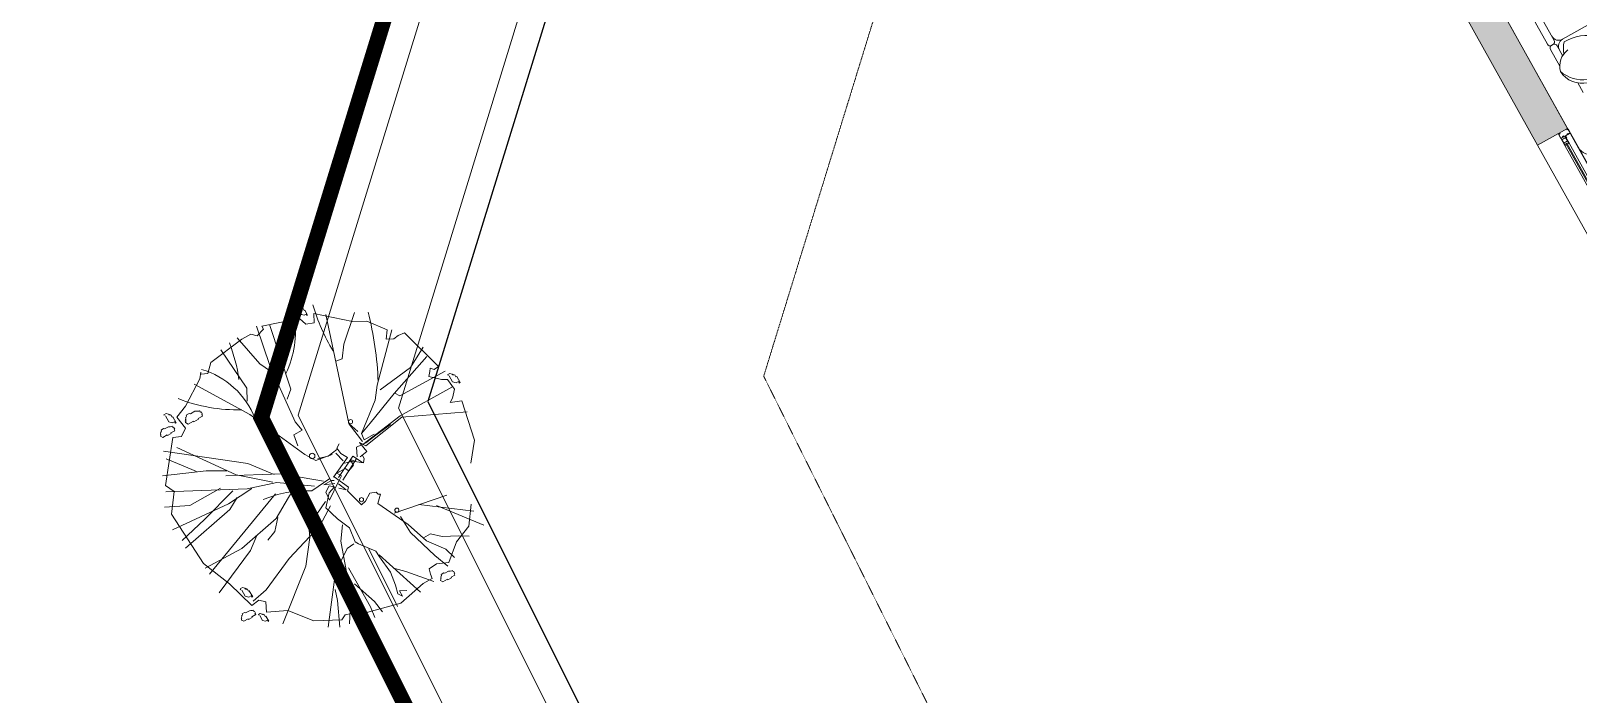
# Model space of a CAD drawing. Header units: millimetres. Extents: x 403824132 to 733479728, y 1974822364 to 2151530530.
# Drawn here: x 568763226 to 568773179, y 2063143853 to 2063148116 of the extents above; entities that cross this region are included whole.
import ezdxf

# ---------------------------------------------------------------- set-up
doc = ezdxf.new("R2010")
doc.units = ezdxf.units.MM
doc.linetypes.add('CENTER', pattern=[3, 1.5, -0.5, 0.5, -0.5])
doc.linetypes.add('HIDDEN', pattern=[0.75, 0.5, -0.25])
for name, color, linetype, lineweight in [('A-HATCH', 251, 'Continuous', 5), ('A-TUONG', 255, 'Continuous', 35), ('boDnv', 54, 'Continuous', 25), ('E- RANH GIOI', 1, 'CENTER', 13), ('E- Tuong', 4, 'Continuous', 13), ('E-NoiThat', 32, 'Continuous', 9), ('i_Cay', 114, 'Continuous', 13), ('LD-CUA', 146, 'Continuous', 13), ('LD-THAY', 9, 'Continuous', 13)]:
    doc.layers.add(name, color=color, linetype=linetype, lineweight=lineweight)
for name, color, linetype in [('datOBt', 42, 'Continuous'), ('LogDg', 7, 'Continuous'), ('loKBT', 42, 'Continuous'), ('ViaHeS', 32, 'Continuous')]:
    doc.layers.add(name, color=color, linetype=linetype)
doc.styles.add('rms', font='romans.shx', dxfattribs={"width": 0.7, "bigfont": 'vns.shx'})
doc.linetypes.add('ADL', pattern='A,0.125,-0.15,["++",rms,S=0.5,R=0,X=0,Y=-0.2245],-1.35,1.125', length=2.75)

# ---------------------------------------------------------------- blocks, each defined once
blk = doc.blocks.new('BT-01')
at = {"layer": 'E- RANH GIOI', "ltscale": 0.05, "const_width": 100}
blk.add_lwpolyline([(7814691, 974896.8), (7819916.6, 979886.7), (7998786.3, 979804), (8003755.9, 974804.4), (8003588.7, 944819.6), (7998563.4, 939824.6), (7818090, 939908), (7813320.7, 944902.5), (7814691, 974896.8)], dxfattribs=at)
at = {"layer": 'E- RANH GIOI', "color": 5, "ltscale": 0.05, "true_color": 0x0000fa}
blk.add_lwpolyline([(7817633, 973558), (7821118.3, 976886.1), (7997537.8, 976804.6), (8000749, 973574), (8000595.6, 946074.5), (7997326.6, 942825.2), (7819373.9, 942907.4), (7816376.1, 946046.8)], close=True, dxfattribs=at)
at = {"layer": 'loKBT'}
blk.add_lwpolyline([(7833505.2, 959890.6), (7833514.5, 979880.4), (7819916.6, 979886.7), (7814691, 974896.8), (7814005.9, 959899.6)], close=True, dxfattribs=at)
blk = doc.blocks.new('mb-cay34')
for p, q in [((148.1, 528.3), (174.7, 874.2)), ((-456.3, 782.7), (-468.4, 774.6)), ((-456.3, 782.7), (-452.2, 778.7)), ((-140.5, 547.3), (-262.1, 817.2)), ((-246.9, 741.1), (-76, 813.4)), ((68.4, 269.9), (-144.3, 813.4)), ((-106.4, 585.3), (-102.6, 817.2)), ((-76, 813.4), (254.5, 836.2)), ((117.7, 535.9), (49.4, 859)), ((136.7, 687.9), (95, 855.2)), ((170.9, 395.3), (379.8, 802)), ((246.9, 722.1), (307.7, 851.4)), ((254.5, 836.2), (357, 760.1)), ((357, 760.1), (410.2, 786.7)), ((410.2, 786.7), (626.7, 619.5)), ((-472.5, 721.9), (-472.5, 746.2)), ((-472.5, 746.2), (-468.4, 746.2)), ((-468.4, 721.9), (-472.5, 721.9)), ((-468.4, 746.2), (-468.4, 774.6)), ((-468.4, 697.5), (-468.4, 721.9)), ((-460.3, 697.5), (-468.4, 697.5)), ((-460.3, 693.5), (-460.3, 697.5)), ((-452.2, 778.7), (-448.2, 778.7)), ((-448.2, 778.7), (-448.2, 774.6)), ((-448.2, 774.6), (-444.1, 774.6)), ((-448.2, 697.5), (-448.2, 693.5)), ((-440, 697.5), (-448.2, 697.5)), ((-444.1, 774.6), (-440, 770.6)), ((-440, 770.6), (-436, 770.6)), ((-436, 709.7), (-440, 701.6)), ((-440, 701.6), (-440, 697.5)), ((-436, 770.6), (-436, 766.5)), ((-436, 766.5), (-431.9, 762.5)), ((-431.9, 717.8), (-436, 709.7)), ((-431.9, 762.5), (-427.9, 762.5)), ((-427.9, 746.2), (-431.9, 742.2)), ((-431.9, 742.2), (-431.9, 717.8)), ((-427.9, 762.5), (-427.9, 746.2)), ((-414, 691.7), (-246.9, 741.1)), ((-349.1, 697.8), (-363.7, 683.2)), ((-310.2, 697.8), (-349.1, 697.8)), ((-305.3, 702.7), (-300.4, 702.7)), ((-300.4, 702.7), (-300.4, 688.1)), ((246.9, 524.5), (246.9, 722.1)), ((292.5, 323.1), (584.9, 703.1)), ((372.2, 547.3), (467.2, 775.3)), ((459.6, 646.1), (539.4, 710.7)), ((-536.1, 655.6), (-536.1, 651.5)), ((-528, 655.6), (-536.1, 655.6)), ((-503.7, 651.5), (-536.1, 651.5)), ((-535.6, 528.3), (-486.2, 638.5)), ((-515.8, 680), (-528, 667.8)), ((-528, 667.8), (-528, 655.6)), ((-483.4, 680), (-515.8, 680)), ((-503.7, 655.6), (-503.7, 651.5)), ((-491.5, 655.6), (-503.7, 655.6)), ((-487.5, 659.7), (-491.5, 659.7)), ((-491.5, 659.7), (-491.5, 655.6)), ((-483.4, 663.7), (-487.5, 663.7)), ((-487.5, 663.7), (-487.5, 659.7)), ((-486.2, 638.5), (-433, 611.9)), ((-475.3, 671.8), (-483.4, 663.7)), ((-479.3, 684), (-475.3, 684)), ((-475.3, 684), (-475.3, 671.8)), ((-448.2, 693.5), (-460.3, 693.5)), ((-433, 611.9), (-406.4, 642.3)), ((-406.4, 642.3), (-414, 691.7)), ((-376, 577.7), (-395, 672.7)), ((-373.4, 668.6), (-373.4, 663.7)), ((-363.7, 668.6), (-373.4, 668.6)), ((-334.5, 663.7), (-373.4, 663.7)), ((-363.7, 683.2), (-363.7, 668.6)), ((-334.5, 668.6), (-334.5, 663.7)), ((-319.9, 668.6), (-334.5, 668.6)), ((-319.9, 673.5), (-319.9, 668.6)), ((-315, 673.5), (-319.9, 673.5)), ((-315, 678.3), (-315, 673.5)), ((-310.2, 678.3), (-315, 678.3)), ((-300.4, 688.1), (-310.2, 678.3)), ((201.3, 471.3), (136.7, 687.9)), ((269.7, 410.5), (566, 627.1)), ((395, 596.7), (459.6, 646.1)), ((626.7, 619.5), (607.7, 573.9)), ((649.8, 615.8), (649.8, 640.2)), ((649.8, 640.2), (653.8, 640.2)), ((653.8, 615.8), (649.8, 615.8)), ((666, 676.7), (653.8, 668.6)), ((653.8, 640.2), (653.8, 668.6)), ((653.8, 591.5), (653.8, 615.8)), ((666, 676.7), (670, 672.6)), ((670, 672.6), (674.1, 672.6)), ((674.1, 672.6), (674.1, 668.6)), ((674.1, 668.6), (678.2, 668.6)), ((678.2, 668.6), (682.2, 664.5)), ((682.2, 664.5), (686.3, 664.5)), ((686.3, 664.5), (686.3, 660.5)), ((686.3, 660.5), (690.3, 656.4)), ((690.3, 611.8), (686.3, 603.6)), ((690.3, 656.4), (694.4, 656.4)), ((694.4, 640.2), (690.3, 636.1)), ((690.3, 636.1), (690.3, 611.8)), ((694.4, 656.4), (694.4, 640.2)), ((-657.1, 429.5), (-535.6, 528.3)), ((-368.4, 319.3), (-588.7, 589.1)), ((-284.9, 380.1), (-376, 577.7)), ((-83.6, 475.1), (-140.5, 547.3)), ((-53.2, 334.5), (-106.4, 585.3)), ((155.7, 467.5), (117.7, 535.9)), ((159.5, 372.5), (148.1, 528.3)), ((315.3, 444.7), (372.2, 547.3)), ((607.7, 573.9), (638.1, 532.1)), ((638.1, 532.1), (714.1, 543.5)), ((661.9, 591.5), (653.8, 591.5)), ((661.9, 587.4), (661.9, 591.5)), ((674.1, 587.4), (661.9, 587.4)), ((682.2, 591.5), (674.1, 591.5)), ((674.1, 591.5), (674.1, 587.4)), ((686.3, 603.6), (682.2, 595.5)), ((682.2, 595.5), (682.2, 591.5)), ((698.4, 567.5), (688.6, 567.5)), ((688.6, 567.5), (688.6, 562.7)), ((727.6, 562.7), (688.6, 562.7)), ((713, 596.7), (698.4, 582.1)), ((698.4, 582.1), (698.4, 567.5)), ((751.9, 596.7), (713, 596.7)), ((714.1, 543.5), (744.5, 471.3)), ((742.2, 567.5), (727.6, 567.5)), ((727.6, 567.5), (727.6, 562.7)), ((747, 572.4), (742.2, 572.4)), ((742.2, 572.4), (742.2, 567.5)), ((751.9, 577.3), (747, 577.3)), ((747, 577.3), (747, 572.4)), ((761.6, 587), (751.9, 577.3)), ((756.8, 601.6), (761.6, 601.6)), ((761.6, 601.6), (761.6, 587)), ((151.9, 190), (292.5, 463.7)), ((645, 444.1), (645, 473.4)), ((645, 473.4), (649.8, 473.4)), ((649.8, 444.1), (645, 444.1)), ((664.4, 517.2), (649.8, 507.4)), ((649.8, 473.4), (649.8, 507.4)), ((649.8, 414.9), (649.8, 444.1)), ((664.4, 517.2), (669.3, 512.3)), ((669.3, 512.3), (674.2, 512.3)), ((674.2, 512.3), (674.2, 507.4)), ((674.2, 507.4), (679, 507.4)), ((679, 507.4), (683.9, 502.6)), ((683.9, 502.6), (688.8, 502.6)), ((688.8, 502.6), (688.8, 497.7)), ((688.8, 497.7), (693.6, 492.8)), ((693.6, 439.3), (688.8, 429.5)), ((693.6, 492.8), (698.5, 492.8)), ((698.5, 473.4), (693.6, 468.5)), ((693.6, 468.5), (693.6, 439.3)), ((698.5, 492.8), (698.5, 473.4)), ((744.5, 471.3), (839.4, 326.9)), ((-729.3, 288.9), (-657.1, 429.5)), ((-478.6, 190), (-729.3, 376.3)), ((-208.9, 140.6), (-284.9, 380.1)), ((-114, 376.3), (-136.7, 433.3)), ((-53.2, 323.1), (-114, 376.3)), ((121.5, 231.8), (170.9, 395.3)), ((132.9, 250.8), (269.7, 410.5)), ((528, 178.6), (828, 368.7)), ((659.6, 414.9), (649.8, 414.9)), ((659.6, 410.1), (659.6, 414.9)), ((674.2, 410.1), (659.6, 410.1)), ((683.9, 414.9), (674.2, 414.9)), ((674.2, 414.9), (674.2, 410.1)), ((688.8, 429.5), (683.9, 419.8)), ((683.9, 419.8), (683.9, 414.9)), ((-634.3, 178.6), (-771.1, 262.2)), ((-622.9, 258.4), (-759.7, 319.3)), ((-714.1, 258.4), (-729.3, 288.9)), ((-239.3, 220.4), (-368.4, 319.3)), ((15.2, 216.6), (-53.2, 334.5)), ((45.6, 212.8), (60.8, 262.2)), ((60.8, 262.2), (76, 345.9)), ((167.1, 224.2), (292.5, 323.1)), ((839.4, 326.9), (869.8, 304.1)), ((858.4, 307.9), (843.2, 273.7)), ((843.2, 273.7), (888.8, 228)), ((-767.3, 209), (-725.5, 224.2)), ((-763.5, 140.6), (-767.3, 209)), ((-725.5, 224.2), (-714.1, 258.4)), ((-341.9, 79.8), (-634.3, 178.6)), ((-562.2, 239.4), (-622.9, 258.4)), ((-395, 68.4), (-478.6, 190)), ((-178.5, 193.8), (-239.3, 220.4)), ((-106.4, 45.6), (-178.5, 193.8)), ((0, 57), (121.5, 231.8)), ((0, 0), (151.9, 190)), ((34.2, 182.4), (15.2, 216.6)), ((22.8, 152), (45.6, 212.8)), ((182.3, 19), (528, 178.6)), ((888.8, 228), (919.2, 11.4)), ((-809.1, -45.6), (-763.5, 140.6)), ((-744.5, 114), (-809.1, 121.6)), ((-493.8, 114), (-744.5, 114)), ((-588.7, 129.2), (-729.3, 79.8)), ((-140.5, 34.2), (-208.9, 140.6)), ((-15.2, 83.6), (22.8, 152)), ((600.1, 155.8), (664.7, 121.6)), ((664.7, 121.6), (923, 144.4)), ((-729.3, 79.8), (-801.5, 68.4)), ((-402.6, 0), (-486.2, -64.6)), ((-383.6, 11.4), (-402.6, 0)), ((-391.2, 22.8), (-395, 68.4)), ((-300.1, 0), (-383.6, 11.4)), ((-265.9, 26.6), (-341.9, 79.8)), ((-224.1, 34.2), (-300.1, 0)), ((-136.7, 60.8), (-224.1, 34.2)), ((-72.2, 3.8), (-136.7, 60.8)), ((-110.2, 22.8), (-60.8, 19)), ((-41.8, -72.2), (-110.2, 22.8)), ((-57, -38), (-72.2, 3.8)), ((-60.8, 19), (-38, -15.2)), ((-41.8, -49.4), (-19, 7.6)), ((-19, 7.6), (-19, -41.8)), ((-3.8, -38), (-15.2, 83.6)), ((121.5, -19), (182.3, 19)), ((243.1, 30.4), (307.7, 19)), ((307.7, 19), (307.7, -34.2)), ((748.3, -7.6), (938.2, 30.4)), ((919.2, 11.4), (919.2, -45.6)), ((-455.8, -38), (-816.6, -19)), ((-774.9, -209), (-809.1, -45.6)), ((-512.8, -72.2), (-809.1, -171)), ((-755.9, -57), (-778.7, -72.2)), ((-778.7, -72.2), (-744.5, -72.2)), ((-744.5, -72.2), (-763.5, -110.2)), ((-706.5, -68.4), (-755.9, -57)), ((-630.5, -79.8), (-706.5, -68.4)), ((-524.2, -68.4), (-630.5, -79.8)), ((-486.2, -64.6), (-524.2, -68.4)), ((-103.7, -87.2), (-75.9, -55.7)), ((-55.3, -66.2), (-103.7, -87.2)), ((-7.6, -64.6), (-98.8, -106.4)), ((-38, -15.2), (-57, -38)), ((-49.8, -64.2), (-23.2, -102.2)), ((-19, -41.8), (-26.6, -53.2)), ((-22.8, -83.6), (41.8, -212.8)), ((-7.5, -60.8), (49.5, -182.4)), ((106.4, -114), (121.5, -19)), ((110.2, -91.2), (125.3, -34.2)), ((307.7, -34.2), (368.4, -22.8)), ((368.4, -22.8), (714.1, -53.2)), ((501.4, -45.6), (539.4, -91.2)), ((683.7, -41.8), (748.3, -7.6)), ((714.1, -53.2), (942, -95)), ((919.2, -45.6), (892.6, -72.2)), ((892.6, -72.2), (907.8, -121.6)), ((-668.5, -155.8), (-793.9, -266.1)), ((-622.9, -110.2), (-668.5, -155.8)), ((-114, -91.2), (-220.3, -121.6)), ((-220.3, -121.6), (-212.7, -152)), ((-212.7, -152), (-186.1, -193.8)), ((-98.8, -106.4), (-114, -91.2)), ((-47.9, -97.4), (20.4, -226.6)), ((-23.2, -102.2), (3.4, -87)), ((3.4, -140.2), (-19.4, -151.6)), ((-19.4, -151.6), (-4.2, -189.7)), ((3.4, -87), (3.4, -140.2)), ((30.4, -152), (15.2, -201.4)), ((45.6, -152), (102.6, -136.8)), ((49.5, -182.4), (87.5, -159.6)), ((87.5, -159.6), (125.5, -155.8)), ((117.7, -152), (110.2, -91.2)), ((125.5, -155.8), (140.7, -178.6)), ((539.4, -91.2), (915.4, -163.4)), ((926.8, -121.6), (862.2, -326.9)), ((907.8, -121.6), (926.8, -121.6)), ((-774.9, -266.1), (-774.9, -209)), ((-258.3, -205.2), (-444.4, -296.5)), ((-349.4, -258.4), (-406.4, -566.3)), ((-220.3, -243.2), (-258.3, -205.2)), ((-212.7, -231.8), (-220.3, -243.2)), ((-197.5, -228), (-212.7, -231.8)), ((-186.1, -193.8), (-197.5, -228)), ((3.4, -216.3), (-19.4, -246.7)), ((-19.4, -246.7), (-0.4, -261.9)), ((41.8, -212.8), (-15.2, -243.2)), ((-4.2, -189.7), (33.8, -189.7)), ((33.8, -189.7), (3.4, -216.3)), ((19, -247), (26.6, -292.7)), ((26.6, -231.8), (76, -254.6)), ((76, -254.6), (72.2, -311.7)), ((-823.6, -338.7), (-819.6, -338.7)), ((-823.6, -363.1), (-823.6, -338.7)), ((-807.4, -302.2), (-819.6, -310.3)), ((-819.6, -338.7), (-819.6, -310.3)), ((-807.4, -302.2), (-803.3, -306.3)), ((-803.3, -306.3), (-799.3, -306.3)), ((-799.3, -306.3), (-799.3, -310.3)), ((-799.3, -310.3), (-795.2, -310.3)), ((-795.2, -310.3), (-791.2, -314.4)), ((-791.2, -314.4), (-787.1, -314.4)), ((-787.1, -314.4), (-787.1, -318.4)), ((-787.1, -318.4), (-783.1, -322.5)), ((-783.1, -322.5), (-779, -322.5)), ((-779, -338.7), (-783.1, -342.8)), ((-783.1, -342.8), (-783.1, -367.1)), ((-779, -322.5), (-779, -338.7)), ((-748.3, -269.9), (-774.9, -266.1)), ((-668.5, -342.1), (-755.9, -376.3)), ((-717.9, -277.5), (-748.3, -269.9)), ((-740.7, -391.5), (-714.1, -326.9)), ((-714.1, -326.9), (-717.9, -277.5)), ((-490, -285.1), (-668.5, -342.1)), ((-573.6, -342.1), (-668.5, -414.3)), ((-444.4, -296.5), (-573.6, -342.1)), ((-550.8, -334.5), (-550.8, -380.1)), ((-383.6, -281.3), (-490, -285.1)), ((-0.4, -261.9), (22.4, -261.9)), ((26.6, -292.7), (91.2, -281.3)), ((91.2, -281.3), (57, -304.1)), ((57, -304.1), (98.8, -558.7)), ((72.2, -292.7), (110.2, -554.9)), ((72.2, -311.7), (83.6, -391.5)), ((87.4, -300.3), (136.7, -292.7)), ((91.2, -311.7), (129.1, -315.5)), ((91.2, -376.3), (91.2, -311.7)), ((129.1, -315.5), (254.5, -475.1)), ((129.1, -319.3), (155.7, -387.7)), ((136.7, -292.7), (208.9, -281.3)), ((148.1, -304.1), (212.7, -281.3)), ((212.7, -281.3), (809.1, -467.5)), ((816.6, -342.1), (801.5, -387.7)), ((862.2, -326.9), (816.6, -342.1)), ((877.1, -347.1), (865, -359.3)), ((909.6, -347.1), (877.1, -347.1)), ((913.6, -343), (917.7, -343)), ((917.7, -343), (917.7, -355.2)), ((-819.6, -363.1), (-823.6, -363.1)), ((-819.6, -387.4), (-819.6, -363.1)), ((-811.5, -387.4), (-819.6, -387.4)), ((-811.5, -391.5), (-811.5, -387.4)), ((-799.3, -391.5), (-811.5, -391.5)), ((-799.3, -387.4), (-799.3, -391.5)), ((-791.2, -387.4), (-799.3, -387.4)), ((-787.1, -375.3), (-791.2, -383.4)), ((-791.2, -383.4), (-791.2, -387.4)), ((-783.1, -367.1), (-787.1, -375.3)), ((-660.9, -486.5), (-740.7, -391.5)), ((-668.5, -414.3), (-733.1, -433.3)), ((-596.3, -429.5), (-638.1, -513.1)), ((-550.8, -380.1), (-596.3, -429.5)), ((-376, -402.9), (-558.4, -653.7)), ((83.6, -391.5), (95, -482.7)), ((155.7, -387.7), (235.5, -585.3)), ((554.6, -387.7), (547, -425.7)), ((547, -425.7), (615.3, -475.1)), ((847, -410.5), (702.7, -577.7)), ((801.5, -387.7), (847, -410.5)), ((856.9, -371.4), (856.9, -375.5)), ((865, -371.4), (856.9, -371.4)), ((889.3, -375.5), (856.9, -375.5)), ((865, -359.3), (865, -371.4)), ((889.3, -371.4), (889.3, -375.5)), ((901.5, -371.4), (889.3, -371.4)), ((901.5, -367.4), (901.5, -371.4)), ((905.5, -367.4), (901.5, -367.4)), ((905.5, -363.3), (905.5, -367.4)), ((909.6, -363.3), (905.5, -363.3)), ((917.7, -355.2), (909.6, -363.3)), ((-638.1, -513.1), (-668.5, -562.5)), ((-619.1, -589.1), (-660.9, -486.5)), ((-429.2, -486.5), (-653.3, -665.1)), ((254.5, -475.1), (322.9, -524.5)), ((615.3, -475.1), (740.7, -611.9)), ((-516.6, -661.3), (-619.1, -589.1)), ((98.8, -558.7), (-53.2, -893.2)), ((110.2, -554.9), (110.2, -885.6)), ((235.5, -589.1), (208.9, -608.1)), ((235.5, -585.3), (326.7, -847.6)), ((292.5, -528.3), (319.1, -737.3)), ((322.9, -524.5), (554.6, -748.7)), ((702.7, -577.7), (664.7, -649.9)), ((208.9, -608.1), (205.1, -897)), ((664.7, -649.9), (566, -725.9)), ((-212.7, -851.4), (-315.3, -771.5)), ((319.1, -737.3), (383.6, -855.2)), ((524.2, -695.5), (505.2, -733.5)), ((505.2, -733.5), (509, -763.9)), ((509, -763.9), (505.2, -802)), ((566, -725.9), (524.2, -695.5)), ((15.2, -897), (-212.7, -851.4)), ((38, -836.2), (15.2, -897)), ((53.2, -859), (38, -836.2)), ((91.2, -893.2), (53.2, -859)), ((174.7, -855.2), (159.5, -885.6)), ((224.1, -802), (174.7, -855.2)), ((246.9, -821), (224.1, -802)), ((243.1, -847.6), (262.1, -832.4)), ((246.9, -878), (243.1, -847.6)), ((505.2, -802), (246.9, -878)), ((262.1, -832.4), (246.9, -821)), ((159.5, -885.6), (91.2, -893.2)), ((118.7, -933.8), (108.9, -933.8)), ((108.9, -933.8), (108.9, -938.7)), ((147.8, -938.7), (108.9, -938.7)), ((133.2, -904.6), (118.7, -919.2)), ((118.7, -919.2), (118.7, -933.8)), ((172.2, -904.6), (133.2, -904.6)), ((162.4, -933.8), (147.8, -933.8)), ((147.8, -933.8), (147.8, -938.7)), ((167.3, -928.9), (162.4, -928.9)), ((162.4, -928.9), (162.4, -933.8)), ((172.2, -924.1), (167.3, -924.1)), ((167.3, -924.1), (167.3, -928.9)), ((181.9, -914.3), (172.2, -924.1)), ((177, -899.7), (181.9, -899.7)), ((181.9, -899.7), (181.9, -914.3))]:
    blk.add_line(p, q)
for centre, radius in [((154.1, -13.1), 15.3), ((-194.7, -135.6), 11.7), ((-343.1, -280.4), 11.7), ((217.2, -295.2), 11.7)]:
    blk.add_circle(centre, radius)
for centre, radius, start, end in [((1370.9, -207.9), 898.1, 129.35454, 152.60919), ((554.4, 627.1), 467.6, 262.5537, 314.33753), ((1051.9, 958.4), 882.6, 248.56219, 262.35164), ((1080.7, 206.7), 550.5, 215.14999, 249.18413), ((647.6, -1519.7), 1117.4, 77.33522, 91.85052), ((1164.8, 1073.5), 1812.8, 242.86443, 255.35386)]:
    blk.add_arc(centre, radius, start, end)
blk = doc.blocks.new('kkkk')
h = blk.add_hatch(color=250)
edge = h.paths.add_edge_path()
edge.add_line((333058.8, 105336.6), (333060.3, 105336.6))
edge.add_line((333060.3, 105336.6), (333060.3, 105341.6))
edge.add_line((333060.3, 105341.6), (333061.8, 105341.6))
edge.add_line((333061.8, 105341.6), (333061.8, 105371.6))
edge.add_line((333061.8, 105371.6), (333027.5, 105371.6))
edge.add_line((333027.5, 105371.6), (333027.5, 105386.6))
edge.add_line((333027.5, 105386.6), (333022.2, 105386.6))
edge.add_line((333022.2, 105386.6), (333022.2, 105383.6))
edge.add_line((333022.2, 105383.6), (333023.7, 105383.6))
edge.add_line((333023.7, 105383.6), (333023.7, 105385.1))
edge.add_line((333023.7, 105385.1), (333026, 105385.1))
edge.add_line((333026, 105385.1), (333026, 105378.1))
edge.add_line((333026, 105378.1), (333023.7, 105378.1))
edge.add_line((333023.7, 105378.1), (333023.7, 105379.6))
edge.add_line((333023.7, 105379.6), (333022.2, 105379.6))
edge.add_line((333022.2, 105379.6), (333022.2, 105376.6))
edge.add_line((333022.2, 105376.6), (333026, 105376.6))
edge.add_line((333026, 105376.6), (333026, 105371.6))
edge.add_line((333026, 105371.6), (332991.8, 105371.6))
edge.add_line((332991.8, 105371.6), (332991.8, 105341.6))
edge.add_line((332991.8, 105341.6), (332993.3, 105341.6))
edge.add_line((332993.3, 105341.6), (332993.3, 105336.6))
edge.add_line((332993.3, 105336.6), (332994.8, 105336.6))
edge.add_line((332994.8, 105336.6), (332994.8, 105341.6))
edge.add_line((332994.8, 105341.6), (333002.3, 105341.6))
edge.add_line((333002.3, 105341.6), (333002.3, 105343.1))
edge.add_line((333002.3, 105343.1), (332993.3, 105343.1))
edge.add_line((332993.3, 105343.1), (332993.3, 105370.1))
edge.add_line((332993.3, 105370.1), (333006.9, 105370.1))
edge.add_arc((333010, 105367.6), 3.97, 141.52264, 210)
edge.add_line((333006.6, 105365.7), (333007.9, 105366.4))
edge.add_arc((333010, 105367.6), 2.47, -390, -150, ccw=False)
edge.add_line((333012.1, 105366.4), (333013.4, 105365.7))
edge.add_arc((333010, 105367.6), 3.97, -30, 38.47736)
edge.add_line((333013.1, 105370.1), (333040.4, 105370.1))
edge.add_arc((333043.5, 105367.6), 3.97, 141.52264, 210)
edge.add_line((333040.1, 105365.7), (333041.4, 105366.4))
edge.add_arc((333043.5, 105367.6), 2.47, -390, -150, ccw=False)
edge.add_line((333045.6, 105366.4), (333046.9, 105365.7))
edge.add_arc((333043.5, 105367.6), 3.97, -30, 38.47736)
edge.add_line((333046.6, 105370.1), (333060.3, 105370.1))
edge.add_line((333060.3, 105370.1), (333060.3, 105343.1))
edge.add_line((333060.3, 105343.1), (333051.3, 105343.1))
edge.add_line((333051.3, 105343.1), (333051.3, 105341.6))
edge.add_line((333051.3, 105341.6), (333058.8, 105341.6))
edge.add_line((333058.8, 105341.6), (333058.8, 105336.6))
blk.add_lwpolyline([(333026, 105378.1), (333026, 105385.1), (333023.7, 105385.1), (333023.7, 105383.6), (333022.2, 105383.6), (333022.2, 105386.6), (333027.5, 105386.6), (333027.5, 105371.6), (333061.8, 105371.6), (333061.8, 105341.6), (333060.3, 105341.6), (333060.3, 105336.6), (333058.8, 105336.6), (333058.8, 105341.6), (333051.3, 105341.6), (333051.3, 105343.1), (333060.3, 105343.1), (333060.3, 105370.1), (333046.6, 105370.1, -0.30801), (333046.9, 105365.7), (333045.6, 105366.4, 1.732051), (333041.4, 105366.4), (333040.1, 105365.7, -0.30801), (333040.4, 105370.1), (333013.1, 105370.1, -0.30801), (333013.4, 105365.7), (333012.1, 105366.4, 1.732051), (333007.9, 105366.4), (333006.6, 105365.7, -0.30801), (333006.9, 105370.1), (332993.3, 105370.1), (332993.3, 105343.1), (333002.3, 105343.1), (333002.3, 105341.6), (332994.8, 105341.6), (332994.8, 105336.6), (332993.3, 105336.6), (332993.3, 105341.6), (332991.8, 105341.6), (332991.8, 105371.6), (333026, 105371.6), (333026, 105376.6), (333022.2, 105376.6), (333022.2, 105379.6), (333023.7, 105379.6), (333023.7, 105378.1)], format="xyb", close=True)
blk = doc.blocks.new('ccccc')
h = blk.add_hatch(color=250)
h.paths.add_polyline_path([(333034.3, 105325.3), (333084.3, 105325.3), (333084.3, 105326.8), (333077.7, 105326.8), (333077.7, 105353.8), (333084.3, 105353.8), (333084.3, 105355.3), (333034.3, 105355.3), (333034.3, 105346.7), (333035.8, 105346.7), (333035.8, 105353.8), (333052.1, 105353.8), (333052.1, 105326.8), (333035.8, 105326.8), (333035.8, 105333.9), (333034.3, 105333.9)])
h.paths.add_polyline_path([(333053.6, 105326.8), (333053.6, 105353.8), (333076.2, 105353.8), (333076.2, 105326.8)], flags=16)
for p, q in [((333052.1, 105353.8), (333052.1, 105326.8)), ((333053.6, 105353.8), (333053.6, 105326.8)), ((333076.2, 105353.8), (333076.2, 105326.8)), ((333077.7, 105353.8), (333077.7, 105326.8)), ((333084.3, 105355.3), (333084.3, 105353.8)), ((333034.3, 105346.7), (333035.8, 105346.7)), ((333034.3, 105333.9), (333035.8, 105333.9)), ((333084.3, 105326.8), (333084.3, 105325.3))]:
    blk.add_line(p, q)
for points in [[(333084.3, 105355.3), (333034.3, 105355.3), (333034.3, 105346.7)], [(333052.1, 105353.8), (333035.8, 105353.8), (333035.8, 105346.7)], [(333076.2, 105353.8), (333053.6, 105353.8)], [(333084.3, 105353.8), (333077.7, 105353.8)], [(333034.3, 105333.9), (333034.3, 105325.3), (333084.3, 105325.3)], [(333035.8, 105333.9), (333035.8, 105326.8), (333052.1, 105326.8)], [(333053.6, 105326.8), (333076.2, 105326.8)], [(333077.7, 105326.8), (333084.3, 105326.8)]]:
    blk.add_lwpolyline(points)
blk = doc.blocks.new('dasdsd')
at = {"linetype": 'HIDDEN', "ltscale": 0.05}
for p, q in [((-10, -16), (-10, 0)), ((10, 0), (-10, 0)), ((10, -16), (10, 0)), ((-16, -19), (-108, -23)), ((-10, -16), (-15, -19)), ((10, -16), (-10, -16))]:
    blk.add_line(p, q, dxfattribs=at)
for centre, radius, start, end in [((-106, -28), 5.22, 108.2433, 251.7567), ((-41, 287), 327, 258.1752, 278.8996), ((-16, -17), 1.95, 270, 297.1927), ((-10, -18), 1.95, 90, 117.1927), ((10, -26), 10.1, 270, 90)]:
    blk.add_arc(centre, radius, start, end, dxfattribs=at)
blk = doc.blocks.new('fffsf')
h = blk.add_hatch(color=250)
h.paths.add_polyline_path([(333183.8, 105395.8), (333133.8, 105395.8), (333133.8, 105394.3), (333140.5, 105394.3), (333140.5, 105367.3), (333133.8, 105367.3), (333133.8, 105364.3), (333118.8, 105364.3), (333118.8, 105361.3), (333135.3, 105361.3), (333135.3, 105365.8), (333183.8, 105365.8), (333183.8, 105374.4), (333182.3, 105374.4), (333182.3, 105367.3), (333166, 105367.3), (333166, 105394.3), (333182.3, 105394.3), (333182.3, 105387.2), (333183.8, 105387.2)])
h.paths.add_polyline_path([(333164.5, 105394.3), (333164.5, 105367.3), (333142, 105367.3), (333142, 105394.3)], flags=16)
for p, q in [((333133.8, 105395.8), (333133.8, 105394.3)), ((333140.5, 105394.3), (333140.5, 105367.3)), ((333142, 105394.3), (333142, 105367.3)), ((333164.5, 105394.3), (333164.5, 105367.3)), ((333166, 105394.3), (333166, 105367.3)), ((333183.8, 105387.2), (333182.3, 105387.2)), ((333183.8, 105374.4), (333182.3, 105374.4))]:
    blk.add_line(p, q)
for points in [[(333183.8, 105374.4), (333183.8, 105365.8), (333135.3, 105365.8), (333135.3, 105361.3), (333118.8, 105361.3)], [(333133.8, 105367.3), (333133.8, 105364.3), (333118.8, 105364.3), (333118.8, 105361.3)], [(333133.8, 105395.8), (333183.8, 105395.8), (333183.8, 105387.2)], [(333133.8, 105394.3), (333140.5, 105394.3)], [(333140.5, 105367.3), (333133.8, 105367.3)], [(333142, 105394.3), (333164.5, 105394.3)], [(333164.5, 105367.3), (333142, 105367.3)], [(333166, 105394.3), (333182.3, 105394.3), (333182.3, 105387.2)], [(333182.3, 105374.4), (333182.3, 105367.3), (333166, 105367.3)]]:
    blk.add_lwpolyline(points)
blk = doc.blocks.new('*U232')
for points in [[(88.4, 82.2), (88.4, 80.6), (77.2, 80.6), (77.2, 69.4), (88.4, 69.4), (88.4, 67.8, 0.240391), (91.1, 72), (80.2, 72), (80.2, 78), (91.1, 78, 0.240391)], [(547.1, 82.2), (547.1, 80.6), (558.3, 80.6), (558.3, 69.4), (547.1, 69.4), (547.1, 67.8, -0.240391), (544.3, 72), (555.3, 72), (555.3, 78), (544.3, 78, -0.240391)], [(652.9, 82.2), (652.9, 80.6), (641.7, 80.6), (641.7, 69.4), (652.9, 69.4), (652.9, 67.8, 0.240391), (655.6, 72), (644.7, 72), (644.7, 78), (655.6, 78, 0.240391)]]:
    blk.add_hatch(color=250).paths.add_polyline_path(points)
for p, q in [((35, 20), (1165, 20)), ((597.5, 90), (44.5, 90)), ((597.5, 90), (88, 90)), ((88, 60), (597.5, 60)), ((602.5, 90), (1112, 90)), ((1112, 60), (602.5, 60))]:
    blk.add_line(p, q)
for points in [[(88.4, 82.2), (88.4, 80.6), (77.2, 80.6), (77.2, 69.4), (88.4, 69.4), (88.4, 67.8, 0.240391), (91.1, 72), (80.2, 72), (80.2, 78), (91.1, 78, 0.240391)], [(547.1, 82.2), (547.1, 80.6), (558.3, 80.6), (558.3, 69.4), (547.1, 69.4), (547.1, 67.8, -0.240391), (544.3, 72), (555.3, 72), (555.3, 78), (544.3, 78, -0.240391)], [(652.9, 82.2), (652.9, 80.6), (641.7, 80.6), (641.7, 69.4), (652.9, 69.4), (652.9, 67.8, 0.240391), (655.6, 72), (644.7, 72), (644.7, 78), (655.6, 78, 0.240391)]]:
    blk.add_lwpolyline(points, format="xyb", close=True)
for points in [[(555.3, 72), (80.2, 72), (80.2, 78), (555.3, 78)], [(644.7, 72), (1119.8, 72), (1119.8, 78), (644.7, 78)]]:
    blk.add_lwpolyline(points, close=True)
at = {"rotation": 270}
blk.add_blockref('kkkk', (-105336.6, 333081.8), dxfattribs=at)
at = {"xscale": -1}
for name, p, rotation in [('ccccc', (333122.3, -105265.3), 359.9999999999902), ('fffsf', (-332531.3, 105455.8), 180.0000000001608), ('kkkk', (106536.6, 333081.8), 90)]:
    blk.add_blockref(name, p, dxfattribs=dict(at, rotation=rotation))
for p in [(-332486.8, -105265.3), (-331922.3, -105265.3)]:
    blk.add_blockref('ccccc', p)
at = {"xscale": -0.8000000000000002, "yscale": 0.8, "zscale": 0.8}
blk.add_blockref('dasdsd', (627.5, 60), dxfattribs=at)
blk = doc.blocks.new('sâssgsgsg')
at = {"layer": 'E-NoiThat'}
for points in [[(7039365, 849245.2, 0.414214), (7039265, 849145.2), (7039265, 848545.2, 0.414214), (7039315, 848495.2, 0.414214), (7039265, 848445.2), (7039265, 847945.2, 0.414214), (7039315, 847895.2, 0.414214), (7039265, 847845.2), (7039265, 847245.2, 0.414214), (7039365, 847145.2), (7039965, 847145.2, 0.414214), (7040065, 847245.2), (7040065, 849145.2, 0.414214), (7039965, 849245.2)], [(7039915, 847915.2), (7039915, 848475.2, 0.414214), (7039895, 848495.2), (7039885, 848495.2, 0.414214), (7039865, 848475.2), (7039865, 847915.2, 0.414214), (7039885, 847895.2), (7039895, 847895.2, 0.414214)]]:
    blk.add_lwpolyline(points, format="xyb", close=True, dxfattribs=at)
for points in [[(7039865, 847845.2, 0.414214), (7039815, 847895.2), (7039315, 847895.2, 0.414214)], [(7039592.5, 847564.4, -0.165541), (7039526.4, 847595.4, -0.425989), (7039812.9, 847876.2, -0.121523), (7039852.3, 847809.5, 7.115464)], [(7039865, 847945.2, -0.414214), (7039815, 847895.2)], [(7039915, 847752.9), (7039915, 847875.2, 0.414214), (7039895, 847895.2), (7039885, 847895.2, 0.414214), (7039865, 847875.2), (7039865, 847803.3, 0.414214)], [(7039808.3, 847572.3, 0.306663), (7039927.4, 847721.4, 0.30633), (7039818.6, 847818.9, -0.872847)], [(7039715.5, 847446.4, 0.14773), (7039801.4, 847592.5, 0.213343), (7039927.4, 847721.4, 0.178662)], [(7039865, 847602.7), (7039865, 847533.9, 0.414214)]]:
    blk.add_lwpolyline(points, format="xyb", dxfattribs=at)
blk = doc.blocks.new('TANG 1 BT2')
at = {"layer": 'A-HATCH'}
h = blk.add_hatch(color=256, dxfattribs=at)
h.dxf.hatch_style = 1
h.paths.add_polyline_path([(7034885, 743950), (7031305, 743950), (7031305, 743950), (7031305, 743730), (7031085, 743730), (7031085, 742615), (7031305, 742615), (7031305, 743130), (7031510, 743130), (7031510, 743730), (7034885, 743730), (7034885, 743730)])
h.paths.add_polyline_path([(7031455, 743185), (7031305, 743185), (7031305, 743730), (7031455, 743730)], flags=16)
h.paths.add_polyline_path([(7035285, 743950), (7034885, 743950), (7034885, 743730), (7035285, 743730)])
h.paths.add_polyline_path([(7039685, 743950), (7037685, 743950), (7037685, 743730), (7039685, 743730)])
h.paths.add_polyline_path([(7039905, 743730), (7039905, 743730), (7039685, 743730), (7039685, 743230), (7039905, 743230)])
h.paths.add_polyline_path([(7039905, 742030), (7039685, 742030), (7039685, 740900), (7039685, 740994.9), (7039905, 740994.9)])
h.paths.add_polyline_path([(7039905, 739794.9), (7039685, 739794.9), (7039685, 739250), (7039905, 739250)])
h.paths.add_polyline_path([(7039685, 739250), (7037635, 739250), (7037634.9, 739590), (7037525, 739590), (7037525, 738162.5), (7037745, 738162.5), (7037745, 739030), (7039685, 739030)])
h.paths.add_polyline_path([(7040124.9, 739450), (7039905, 739450), (7039905, 739250), (7039905, 739030), (7039685, 739030), (7039562.5, 739030), (7039562.5, 738810), (7040124.9, 738810)])
h.paths.add_polyline_path([(7034885, 739140), (7034105, 739140), (7034105, 739250), (7033995, 739250), (7033995, 739140), (7031305, 739140), (7031305, 739030), (7031865, 739030), (7031865, 738029.9), (7032085, 738029.9), (7032085, 739030), (7034885, 739030)])
h.paths.add_polyline_path([(7034105, 740450), (7031305, 740450), (7031305, 741815), (7031085, 741815), (7031085, 739250), (7031305, 739250), (7031305, 740340), (7033995, 740340), (7033995, 740050), (7034105, 740050), (7034105, 740230)])
h.paths.add_polyline_path([(7032085, 736229.9), (7031865, 736229.9), (7031865, 735230), (7031305, 735230), (7031305, 735120), (7031455, 735120), (7031455, 734775), (7031305, 734775), (7031305, 735010), (7031305, 735010), (7031085, 735010), (7031085, 734610), (7031305, 734610), (7031305, 734720), (7031510, 734720), (7031510, 735120), (7033974.9, 735120), (7033974.9, 735230), (7032085, 735230)])
h.paths.add_polyline_path([(7034885, 735010), (7034885, 735120), (7034774.9, 735120), (7034774.9, 735230), (7034885, 735230), (7034885, 735230), (7035105, 735230), (7035395, 735230), (7035395, 735010), (7034995, 735010)])
h.paths.add_polyline_path([(7034995, 735010), (7034885, 735010), (7034885, 729329.5), (7034995, 729329.5), (7034995, 729479.5), (7035340, 729479.5), (7035340, 729329.5), (7034505, 729329.5), (7034505, 729109.5), (7035470.1, 729109.5), (7035470.1, 729329.5), (7035395, 729329.5), (7035395, 729534.5), (7034995, 729534.5)])
h.paths.add_polyline_path([(7039685, 735230), (7037745, 735230), (7037745, 735962.5), (7037525, 735962.5), (7037525, 735010), (7039685, 735010), (7039685, 735010)])
h.paths.add_polyline_path([(7040124.9, 735450), (7039562.4, 735450), (7039562.4, 735230), (7039685, 735230), (7039905, 735230), (7039905, 735010), (7039905, 734810), (7040124.9, 734810)])
h.paths.add_polyline_path([(7039905, 735010), (7039685, 735010), (7039685, 734610), (7039905, 734610)])
h.paths.add_polyline_path([(7039905, 733410), (7039685, 733410), (7039685, 731580), (7039795, 731470), (7039905, 731580)])
h.paths.add_polyline_path([(7039905, 731360), (7039905, 731360), (7039685, 731360), (7039685, 731451.1), (7039190.1, 730956.1), (7039345.7, 730800.5)])
h.paths.add_polyline_path([(7031305, 730524.5), (7031085, 730524.5), (7031085, 733810), (7031305, 733810)])
h.paths.add_polyline_path([(7031305, 729724.5), (7031085, 729724.5), (7031085, 729109.5), (7031685, 729109.5), (7031685, 729329.5), (7031305, 729329.5)])
h.paths.add_polyline_path([(7037655.2, 729109.5), (7037435.2, 729109.5), (7037070.1, 729109.5), (7037070.1, 729329.5), (7037435.2, 729329.5), (7037435.2, 729329.5), (7037564, 729329.5), (7038058.9, 729824.5), (7038214.5, 729669), (7037655.2, 729109.5)])
at = {"layer": 'E- Tuong'}
for p, q in [((7039685, 733410), (7039905, 733410)), ((7039685, 733410), (7039685, 731451)), ((7039905, 733410), (7039905, 731580))]:
    blk.add_line(p, q, dxfattribs=at)
at = {"layer": 'LD-THAY'}
blk.add_lwpolyline([(7039685, 733410), (7039905, 733410), (7039905, 734610), (7039685, 734610)], close=True, dxfattribs=at)
at = {"layer": 'E- Tuong', "xscale": -1, "rotation": 180}
blk.add_blockref('sâssgsgsg', (-380, 1580790.9), dxfattribs=at)
at = {"layer": 'LD-CUA', "rotation": 270}
blk.add_blockref('*U232', (7039663.5, 734610), dxfattribs=at)
blk = doc.blocks.new('MB TANG 1 BT2')
at = {"layer": 'LD-THAY', "xscale": 1.000536784354254, "yscale": 1.000536784354254, "zscale": 1.000536784354254, "rotation": 0.02648139157140904}
blk.add_blockref('TANG 1 BT2', (-3429.4, -3650.7), dxfattribs=at)

msp = doc.modelspace()

# ---------------------------------------------------------------- linework, layer by layer
at = {"layer": 'A-TUONG', "elevation": -0.1}
msp.add_lwpolyline([(568788531.4, 2063141691.8), (568771447.1, 2063132157.2), (568764708.1, 2063145628.7), (568766843.3, 2063152556.7), (568778757, 2063159205.7), (568788531.4, 2063141691.8)], dxfattribs=at)
msp.add_lwpolyline([(568788531.4, 2063141691.8), (568771447.1, 2063132157.2), (568764708.1, 2063145628.7), (568766843.3, 2063152556.7), (568778757, 2063159205.7), (568788531.4, 2063141691.8)], dxfattribs=at)
at = {"layer": 'boDnv', "color": 10, "linetype": 'ADL', "ltscale": 0.25, "elevation": 0.3}
msp.add_lwpolyline([(568765779.6, 2063145733.7), (568778890.7, 2063119519.3), (568784695.9, 2063117729.7), (568942167.8, 2063205598.2), (568943898.6, 2063211639.9), (568929767.1, 2063237272.6), (568923766.1, 2063238991.6), (568767679.3, 2063151896)], close=True, dxfattribs=at)
at = {"layer": 'datOBt', "elevation": 0.3}
msp.add_lwpolyline([(568764702.2, 2063145644.8), (568778185.2, 2063118686.8), (568784810.2, 2063116644.5), (568943018.3, 2063204923.8), (568944977.1, 2063211761.7), (568930444.4, 2063238122.2), (568923641.4, 2063240071.1), (568766839, 2063152576.2)], close=True, dxfattribs=at)
at = {"layer": 'E- RANH GIOI', "ltscale": 0.05, "const_width": 100.3, "elevation": -0.1}
msp.add_lwpolyline([(568771447.1, 2063132157.2), (568788531.4, 2063141691.8), (568778757, 2063159205.7), (568766843.3, 2063152556.7), (568764708.1, 2063145628.7)], close=True, dxfattribs=at)
msp.add_lwpolyline([(568771447.1, 2063132157.2), (568788531.4, 2063141691.8), (568778757, 2063159205.7), (568766843.3, 2063152556.7), (568764708.1, 2063145628.7)], close=True, dxfattribs=at)
at = {"layer": 'LD-THAY'}
for p, q in [((568767528.3, 2063151997.3, -0.1), (568765590.4, 2063145689.7, -0.1)), ((568765590.4, 2063145689.7, -0.1), (568767528.3, 2063151997.3, -0.1)), ((568767528.3, 2063151997.3, -0.1), (568765590.4, 2063145689.7, -0.1)), ((568765590.4, 2063145689.7, -0.1), (568767528.3, 2063151997.3, -0.1)), ((568765590.4, 2063145689.7, -0.1), (568769329.1, 2063138237, -0.1)), ((568769414.2, 2063138067.4, -0.1), (568765590.4, 2063145689.7, -0.1)), ((568765590.4, 2063145689.7, -0.1), (568769329.1, 2063138237, -0.1)), ((568769414.2, 2063138067.4, -0.1), (568765590.4, 2063145689.7, -0.1))]:
    msp.add_line(p, q, dxfattribs=at)
at = {"layer": 'LD-THAY', "elevation": -0.1}
for points in [[(568788531.4, 2063141691.8), (568771447.1, 2063132157.2), (568764708.1, 2063145628.7), (568766843.3, 2063152556.7), (568778757, 2063159205.7), (568788531.4, 2063141691.8)], [(568788531.4, 2063141691.8), (568771447.1, 2063132157.2), (568764708.1, 2063145628.7), (568766843.3, 2063152556.7), (568778757, 2063159205.7), (568788531.4, 2063141691.8)], [(568768872.7, 2063137796.5), (568764944.8, 2063145645.1), (568767027.1, 2063152406.7), (568773783.8, 2063156177.5), (568774077, 2063155652.1)], [(568768872.7, 2063137796.5), (568764944.8, 2063145645.1), (568767027.1, 2063152406.7), (568773783.8, 2063156177.5), (568774077, 2063155652.1)]]:
    msp.add_lwpolyline(points, dxfattribs=at)
at = {"layer": 'LogDg', "elevation": 0.3}
msp.add_lwpolyline([(568760595.3, 2063143762.5), (568774073.7, 2063116813.8, 0.427514), (568785163.9, 2063113394.9), (568947136, 2063203774.5, 0.412716), (568950254.1, 2063214659.3), (568935721.4, 2063241019.7, 0.415712), (568924780.8, 2063244153.8), (568763863.1, 2063154362.5, 0.401037)], format="xyb", close=True, dxfattribs=at)
at = {"layer": 'loKBT', "elevation": 0.3}
msp.add_lwpolyline([(568788537.4, 2063141704), (568778759.4, 2063159227.6), (568766839, 2063152576.2), (568764702.2, 2063145644.8), (568771443.7, 2063132165.8)], close=True, dxfattribs=at)
at = {"layer": 'ViaHeS', "elevation": 0.3}
msp.add_lwpolyline([(568764702.2, 2063145644.8), (568778185.2, 2063118686.8), (568784810.2, 2063116644.5), (568943018.3, 2063204923.8), (568944977.1, 2063211761.7), (568930444.4, 2063238122.2), (568923641.4, 2063240071.1), (568766839, 2063152576.2)], close=True, dxfattribs=at)

# ---------------------------------------------------------------- block references
at = {"layer": 'i_Cay', "xscale": 1.146075208038264, "yscale": 1.146075208038264, "zscale": 1.146075208038264, "rotation": 119.1656998412072}
msp.add_blockref('mb-cay34', (568765108.3, 2063145221.6, -0.1), dxfattribs=at)
msp.add_blockref('mb-cay34', (568765108.3, 2063145221.6, -0.1), dxfattribs=at)
at = {"layer": 'LD-THAY', "xscale": 1.002815807033481, "yscale": 1.002815807033481, "zscale": 1.002815807033481, "rotation": 209.1656998412071}
msp.add_blockref('MB TANG 1 BT2', (574579157.2, 2067230078.7, -0.1), dxfattribs=at)
msp.add_blockref('MB TANG 1 BT2', (574579157.2, 2067230078.7, -0.1), dxfattribs=at)
at = {"layer": 'loKBT', "xscale": 1.003354102868896, "yscale": 1.003354102868896, "zscale": 1.003354102868896, "rotation": 29.19218123277868}
msp.add_blockref('BT-01', (562396780.9, 2058467374.5, -0.1), dxfattribs=at)
msp.add_blockref('BT-01', (562396780.9, 2058467374.5, -0.1), dxfattribs=at)

doc.saveas('drawing.dxf')
